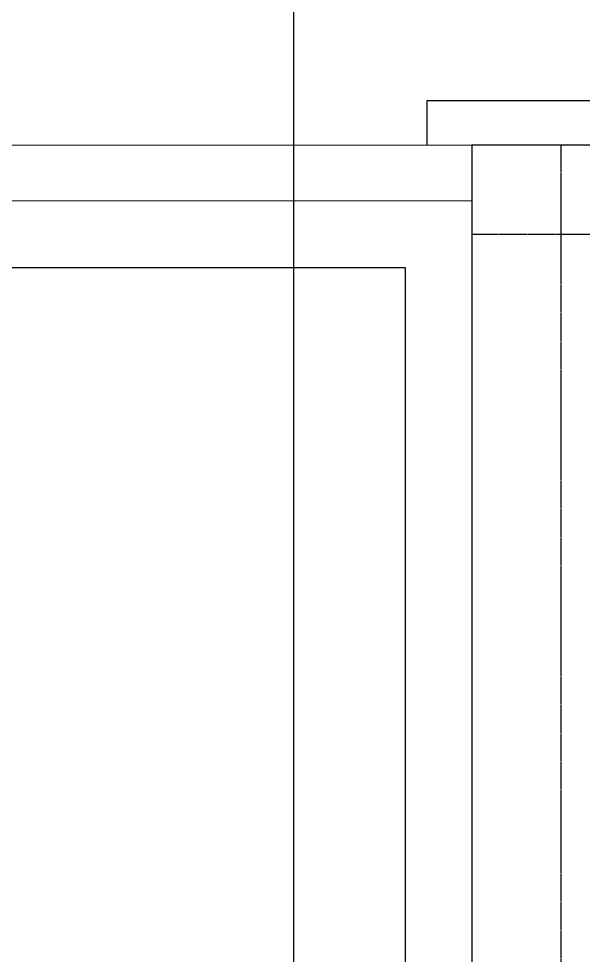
# Model space of a CAD drawing. Extents: x 152195838 to 160350639, y 364657247 to 370318102.
# Drawn here: x 157614330 to 157615597, y 364996152 to 364998256 of the extents above; entities that cross this region are included whole.
import ezdxf

# ---------------------------------------------------------------- set-up
doc = ezdxf.new("R2010")
doc.units = 0
doc.header["$MEASUREMENT"] = 0
doc.linetypes.add('CEN', pattern=[63, 60, -1, 1, -1])
for name, color, linetype in [('4A.TEC CEN 보조1', 14, 'CEN'), ('4A.TEC 벽체 1', 2, 'CONTINUOUS'), ('4A.TEC 벽체 3', 4, 'CONTINUOUS'), ('4A.TEC 벽체 4', 7, 'CONTINUOUS')]:
    doc.layers.add(name, color=color, linetype=linetype)
doc.layers.add('DEFPOINT', color=135, linetype='CONTINUOUS', plot=False)

# ---------------------------------------------------------------- blocks, each defined once
blk = doc.blocks.new('A$C111325cc')
at = {"layer": 'DEFPOINT'}
blk.add_line((171276.3, 244000), (171276.3, 0), dxfattribs=at)

msp = doc.modelspace()

# ---------------------------------------------------------------- linework, layer by layer
at = {"layer": '4A.TEC CEN 보조1'}
for p, q in [((157615547.0046, 364997971.8958), (157615547.0046, 364994431.8958)), ((157615347.0046, 364997771.8958), (157621387.0046, 364997771.8958))]:
    msp.add_line(p, q, dxfattribs=at)
at = {"layer": '4A.TEC 벽체 1'}
for p, q in [((157615347.0046, 364997971.8958), (157615347.0046, 364994431.8958)), ((157615847.0046, 364997971.8958), (157615347.0046, 364997971.8958))]:
    msp.add_line(p, q, dxfattribs=at)
at = {"layer": '4A.TEC 벽체 3', "flags": 128}
for points in [[(157615247.0046, 364997971.8958), (157615247.0046, 364998071.8958), (157621387.0046, 364998071.8958), (157621387.0046, 364997971.8958)], [(157592572.0046, 364994581.8958), (157592572.0046, 364997696.8958), (157615197.0046, 364997696.8958), (157615197.0046, 364994531.8958), (157614447.0046, 364994531.8958), (157614447.0046, 364993531.8958), (157615447.0046, 364993531.8958), (157615447.0046, 364994281.8958), (157625447.0046, 364994281.8958), (157625447.0046, 364993531.8958), (157626447.0046, 364993531.8958), (157626447.0046, 364994531.8958), (157625822.0046, 364994531.8958), (157625822.0046, 364997696.8958)]]:
    msp.add_lwpolyline(points, dxfattribs=at)
at = {"layer": '4A.TEC 벽체 4', "color": 251, "lineweight": 0, "ltscale": 15}
for points in [[(157592297.0046, 364997971.8958), (157615347.0046, 364997971.8958)], [(157592422.0046, 364983881.8958), (157592422.0046, 364997846.8958), (157615347.0046, 364997846.8958)]]:
    msp.add_lwpolyline(points, dxfattribs=at)

# ---------------------------------------------------------------- block references
at = {"layer": 'DEFPOINT'}
msp.add_blockref('A$C111325cc', (157443670.7413, 364896968.7328), dxfattribs=at)

doc.saveas('drawing.dxf')
